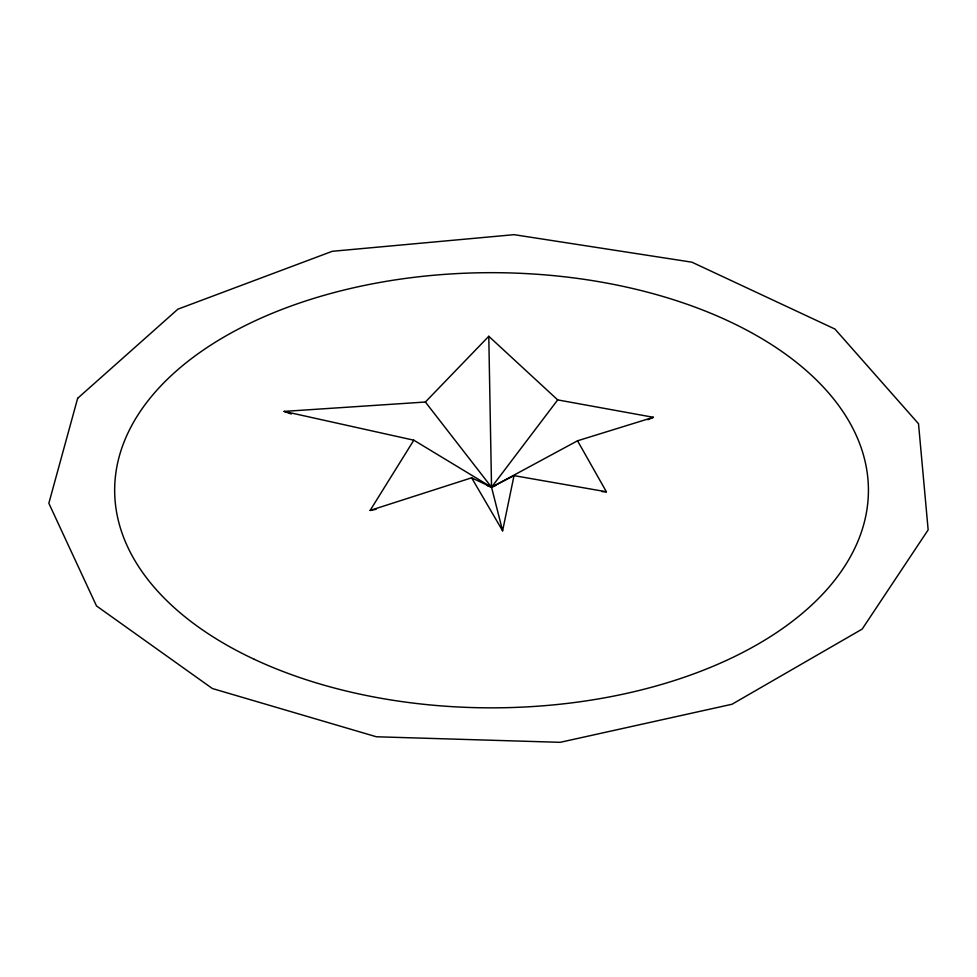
<?xml version="1.0" encoding="UTF-8"?>
<svg xmlns="http://www.w3.org/2000/svg" width="977" height="977" viewBox="0 0 977 977"><rect width="100%" height="100%" fill="white"/><g stroke="black" fill="none" stroke-linecap="round" stroke-linejoin="round"><path stroke-width="1.47" d="M502.605 530.792L491.541 487.242L413.821 440.2L370.136 510.421L471.622 477.814L502.605 530.792L514.024 475.628L606.387 491.785L577.529 440.786L491.541 487.242L487.254 485.667M647.824 419.707L653.405 417.301L557.696 399.898L491.541 487.242L471.622 477.814M291.28 414.016L284.124 411.402L425.374 402.023L488.781 336.296L557.696 399.898M514.024 475.628L491.541 487.242L425.374 402.023M495.73 485.435L491.541 487.242L488.781 336.296M577.529 440.786L653.405 417.301M370.136 510.421L376.133 509.286M601.856 491.614L606.387 491.785M284.124 411.402L413.821 440.2M77.647 398.311L48.85 503.277L96.491 605.923L212.339 688.516L376.353 736.768L560.175 742.325L732.017 704.246L862.178 629.09L928.15 529.876L918.514 423.749L834.944 329.054L691.887 262.178L514.085 234.675L332.278 251.297L177.899 309.172L77.647 398.311M254.374 659.353A376.866 217.578 0 0 0 863.778 524.295A376.866 217.578 0 0 0 356.483 287.128A376.866 217.578 0 0 0 254.374 659.353"/></g></svg>
